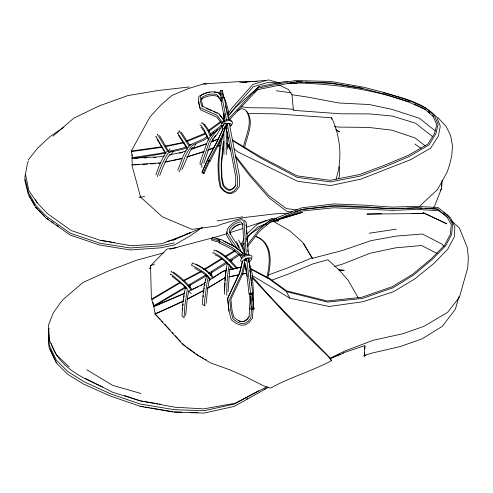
<?xml version="1.0" encoding="UTF-8"?>
<svg xmlns="http://www.w3.org/2000/svg" width="493" height="493" viewBox="0 0 493 493"><rect width="100%" height="100%" fill="white"/><g stroke="black" fill="none" stroke-linecap="round" stroke-linejoin="round"><path stroke-width="0.74" d="M226.706 231.747L226.7 235.512L233.46 246.124M230.311 234.274L230.317 231.667C232.912 227.458 237.244 224.512 242.18 223.927L243.006 224.796M223.865 120.058L224.013 113.587M227.026 114.499L227.051 111.554L225.449 105.884M227.507 132.642L227.507 149.206M228.653 119.589L228.715 112.053L225.338 100.054L223.982 98.243M223.995 113.747L223.988 120.329M223.902 131.649L223.921 154.506M170.264 274.404L170.282 273.972L172.236 275.223L179.07 280.856L186.114 287.259L186.933 288.516M250.197 296.348L249.131 316.642L246.753 319.563L244.121 321.245L241.243 321.454L237.694 320.136L233.941 317.418L232.03 310.337L230.884 299.269L242.611 274.281L245.274 263.496M251.633 307.01L250.888 317.837L248.047 321.337L244.91 323.34L241.397 323.593L237.429 322.114L233.035 318.928L230.897 310.947L229.689 299.189L241.712 273.597L245.44 258.486M253.273 305.296L253.661 294.943L252.182 273.578L248.675 260.569M225.061 283.05L224.506 290.094M441.5 186.49L441.71 182.841M185.676 315.403L187.143 300.169L188.64 290.956M442.147 180.099L441.636 188.19L434.53 206.314L433.384 207.306M225.196 280.807L225.541 275.569M206.117 303.398L207.775 288.448L209.433 279.513M365.985 354.849L364.21 356.291L364.789 345.593L343.091 352.914M250.099 309.456L250.21 307.922M253.137 308.994L252.428 318.287L248.99 322.508L245.237 324.93L240.966 325.244L236.43 323.556L231.328 319.852L228.912 310.498L227.643 298.179L239.512 272.851L242.334 261.382M198.919 101.663L198.79 103.179L200.257 109.711L216.895 117.198L221.881 123.638M225.665 274.133L226.472 268.26M364.21 356.291L364.549 352.532M364.882 348.773L365.085 346.517M223.15 142.927L221.16 164.385L221.511 178.219L223.107 185.984L225.757 188.85L228.247 190.255L230.508 190.243L232.961 188.745L235.611 185.467L235.802 177.215L226.601 129.246M182.546 309.998L182.681 308.563M182.965 305.691L183.106 304.255M171.065 271.976L171.114 271.458C178.515 276.727 185.861 282.538 191.074 289.989M228.093 291.677L229.639 270.854L230.551 266.602M331.536 119.214L331.684 117.784L276.641 113.883L247.763 113.464M183.427 301.457L183.667 299.356M203.171 296.965L203.338 295.553M183.938 297.187L184.136 295.714M203.664 292.737L203.849 291.369M204.127 289.317L204.312 287.943M204.626 285.823L204.841 284.387M212.97 253.47L213.112 252.545C221.203 255.707 227.218 262.781 233.38 268.71M213.993 251.042L214.159 250.019C223.058 253.667 229.756 261.444 236.375 268.21M226.195 123.379L227.107 124.55L218.738 142.261L208.995 160.595L210.092 161.119L209.402 161.556L204.003 173.548L201.988 172.291L207.559 159.572L217.006 141.737L223.175 128.63L217.111 141.436L207.436 159.621L210.092 161.119L223.175 135.563M231.864 261.419L232.246 259.349M266.793 277.479C270.324 263.33 272.364 242.155 255.152 236.258C273.375 241.989 271.261 263.256 267.773 277.997M187.383 288.904L184.85 305.715L184.08 317.708M184.419 293.508L184.696 292.213M205.606 280.363L205.889 279.118M208.175 277.51L207.054 282.286L204.657 300.12L204.49 305.746L205.334 304.957M336.103 179.033C342.499 158.943 340.564 136.832 331.684 117.784M189.86 287.425L190.581 284.455M242.698 260.933L239.795 272.709L227.686 298.505L228.962 311.052M338.734 178.546L339.467 175.644L339.418 166.603M229.227 264.698C227.255 274.706 226.675 285.157 226.805 295.295M227.322 263.324C224.925 273.375 224.512 284.005 224.605 294.247M220.79 139.809L220.038 142.687L218.011 164.157L218.356 178.065L220.211 187.032L224.013 191.142L227.908 193.367L231.993 193.385L235.672 191.173L239.315 186.656L239.53 176.821L229.325 123.533M223.896 141.454L221.573 163.725L221.924 177.221L223.545 185.066L226.275 188.006L228.832 189.435L231.149 189.411L233.707 187.845L235.987 185.017M210.924 275.482L211.885 271.846M458.854 296.694L455.409 309.173L442.332 326.311L422.051 338.87L400.322 346.524L372.227 353.031L364.093 355.589M244.503 147.955C246.82 136.284 254.967 121.9 246.586 111.067M243.443 146.939C245.779 135.273 253.981 120.871 245.545 110.044L241.773 108.546L237.096 111.005M49.084 328.32L48.431 330.421L49.134 345.075L56.282 360.026L67.769 371.556L84.1 381.779L111.128 394.123L140.191 404.001L174.239 409.695L204.084 410.706L234.237 404.124L258.64 390.727M155.887 174.916C158.555 166.936 161.778 158.962 166.449 151.936L167.663 151.536M157.341 176.63C160.028 168.341 163.503 160.163 168.341 152.892L170.116 152.349L170.966 151.141M159.695 175.582L162.678 167.83L167.164 158.364L169.142 155.338L170.954 154.765L173.524 151.043M179.218 171.928C183.119 162.844 185.467 151.819 192.973 145.065M203.769 163.331L210.727 143.143L212.538 139.815L216.865 134.49L220.587 128.574M177.714 170.288C181.572 161.494 183.76 150.741 191.118 144.233M181.948 169.598L189.959 151.363L192.03 148.461L193.817 147.265L195.931 144.104M241.699 244.657L243.906 238.47M243.228 245.021L243.733 243.622M222.534 126.399L223.052 125.093M223.902 128.895L224.833 126.559L226.546 124.291L225.178 122.831L223.267 125.37L221.955 128.685L222.491 129.221M225.313 127.693L226.965 124.871L226.546 124.291M185.756 287.111C183.1 296.447 182.361 306.455 182.04 316.118L183.575 317.307M222.238 123.127L222.854 121.722C224.9 119.805 228.117 118.788 230.755 120.027L231.353 121.149M222.207 126.923L222.824 125.499M230.699 126.313L231.322 124.92L230.718 123.798L229.06 123.238L225.646 123.792M242.402 261.912L243.024 260.526C245.021 258.591 248.053 257.198 250.82 258.141L251.405 259.152L250.789 260.532L249.131 261.919M248.786 259.842L249.125 259.09L248.805 258.535L247.917 258.332L245.471 259.078L244.565 259.829M251.325 258.726L252.12 256.958L251.368 255.67C247.831 254.45 243.955 256.243 241.397 258.708L240.596 260.495L241.348 261.801M241.293 258.301L241.921 256.908L243.585 255.522M207.417 160.33L209.402 161.556L207.411 160.28L201.988 172.291L204.003 173.548M203.221 173.061L208.638 161.038M440.428 190.68L441.377 188.677M206.894 275.414C203.603 284.553 202.906 294.722 202.457 304.366L204.49 305.746M131.828 152.041L131.298 151.037L149.977 116.946L160.582 105.311L171.878 95.469L188.622 88.518L203.443 83.933L243.678 81.308L257.34 81.542M249.575 294.05L252.262 293.816L253.92 308.852L251.418 308.994L249.575 294.05L252.065 293.902L252.656 293.206L248.805 258.283M228.592 119.891L224.216 97.491L222.103 97.546L220.802 99.617L224.426 118.351M219.33 242.334L219.114 240.849L220.026 239.407L212.563 237.355L211.651 238.791L211.879 240.264L219.33 242.334L219.681 243.018L232.684 249.649L240.874 255.984M229.72 114.579L232.16 110.796L253.303 86.725L268.42 82.294L279.821 83.021M217.549 129.659L211.62 137.479L209.272 141.781L201.655 163.953L201.847 167.441M220.809 90.385L219.866 91.827L221.246 99.087L222.195 97.577L220.809 90.385L222.368 90.367L223.742 97.534M228.481 113.107L231.427 108.62L252.81 84.445L268.389 79.909L279.962 82.966M242.155 246.21L244.208 243.086M246.673 239.339L249.957 234.341L269.936 220.673L276.456 218.387M168.267 151.339L170.03 148.824M28.452 161.377L27.59 162.573L24.81 177.671L28.397 192.541L35.675 205.193L46.065 216.107L70.394 233.288L99.814 243.178L130.158 247.954L160.379 245.865L174.306 242.957M178.01 132.981L178.78 131.958M223.311 124.446L224.401 122.997M247.067 245.298L258.511 230.317L269.369 220.809L301.556 207.861L333.607 203.923L364.469 205.143L391.997 207.14L416.006 206.364L438.117 207.553L447.773 215.176L452.599 224.192L451.656 234.409L445.697 245.748L432.232 259.429L413.485 275.137L393.063 287.739L362.429 298.468L327.488 302.086L286.365 291.597L269.424 279.155L250.721 269.16M247.381 246.876L259.158 231.642L269.991 222.269L302.036 209.352L333.897 205.458L364.647 206.74L392.009 208.755L415.815 207.991L437.519 209.081L446.707 216.316L451.274 224.666L450.386 234.187L444.668 245.15L431.369 258.689L412.653 274.281L392.292 286.673L361.874 297.254L327.266 300.983L286.556 290.852L269.794 278.662L250.413 268.457M28.187 160.114L37.406 148.368L50.187 136.481L63.93 127.188M213.98 131.982L209.667 137.294L207.473 141.318L201.15 159.177L200.066 162.764L200.195 164.773M213.814 137.83L215.577 135.661M249.138 316.888L246.894 319.643L243.955 321.535L242.008 321.683M228.382 115.719L236.147 106.833L259.065 86.577L286.131 81.29L288.331 81.357M259.065 86.577L256.841 88.395L228.727 118.702M229.307 119.904L257.334 89.738L295.436 81.912L330.723 82.83L363.52 88.66L386.574 94.773L408.611 102.039L424.923 109.28L433.316 116.699L436.73 124.569L434.641 133.264L428.053 143.931L408.173 155.4L385.618 164.791L359.958 174.436L330.248 180.333L297.174 175.878L260.477 156.768L232.178 139.913M180.284 282.082L151.382 299.226L150.562 265.85L167.016 249.033L176.888 247.652M232 229.023L233.83 227.211M419.993 205.871L437.55 189.491L447.157 172.082L449.48 165.26L451.754 155.776L452.506 145.669L450.577 135.439L446.196 126.498L437.87 117.556M246.531 234.2L256.982 224.568L272.185 218.362L274.114 219.502M246.888 236.979L257.716 227.15L265.524 223.89M253.858 92.961L257.851 89.436M52.936 136.185L73.827 118.123L99.148 105.927L127.773 95.593L158.142 90.496L189.398 86.959M230.225 125.777L231.827 124.538L232.622 122.763L231.852 121.333C228.481 119.737 224.37 121.05 221.745 123.484L220.956 125.302L221.733 126.775M207.461 136.056L203.788 138.823L189.435 145.188M210.517 133.751L221.523 125.456M207.522 137.602L204.484 139.889L193.188 144.806M210.56 135.316L222.109 126.639M205.15 132.833L203.936 133.714L186.594 140.887M208.175 130.62L220.882 121.327M205.556 133.566L204.312 134.478L186.989 141.522M208.668 131.298L221.117 122.227M201.199 228.117L189.971 236.011L174.3 244.99L160.293 247.868L130.041 249.957L99.469 244.972L70.234 235.087L45.898 218.029L35.521 207.152L28.249 194.513L24.65 179.625M191.235 148.639L192.48 147.771M266.195 225.098L270.565 222.133L302.234 210.979L333.958 207.775L392.625 210.357L417.355 209.414L438.949 210.751L448.051 217.807M226.373 262.116L208.477 273.325M229.504 260.07L238.902 253.938M234.465 226.805L236.979 225.165M212.612 278.163L223.539 271.058L225.757 270.552M227.248 262.948L209.876 273.726M230.459 260.871L240.097 254.634M205.624 282.409L202.395 284.473L188.221 291.345M208.847 280.344L223.033 271.261L226.01 270.602M201.015 271.205L182.971 280.714M203.603 269.591L221.702 258.326M201.446 271.754L184.049 280.831M204.681 269.751L222.189 258.942M205.895 274.909L188.326 285.2M206.653 275.686L188.381 286.23M208.132 287.98L225.11 277.639M268.494 387.27L234.181 406.429L204.022 413.091L174.146 412.148L140.03 406.361M264.106 389.433L265.388 388.657M166.911 241.434L173.69 240.011L175.594 238.865M224.913 256.391L234.545 250.586M180.549 295.289L154.093 306.51L153.489 305.906L185.713 286.692M207.177 288.38L224.863 277.744M225.486 256.964L235.395 251.023M185.756 287.709L153.73 306.418L155.215 314.059L160.237 319.261M246.315 399.268L247.64 398.554M201.095 99.259C205.945 96.018 211.935 94.674 217.61 96.283L221.603 101.404M187.605 299.091L203.547 290.716M183.963 300.699L154.968 313.936L183.076 344.743L196.836 354.812L210.751 362.99L229.473 369.676L246.019 376.929L263.293 385.717L270.46 388.151C289.989 377.25 311.712 371.272 331.407 360.74L330.433 357.949M187.285 298.974L203.899 290.352M180.678 282.532L151.819 299.762L153.489 305.906M266.867 386.863L235.186 403.243L203.726 408.87L174.935 407.224L141.429 401.019M184.844 292.978L153.73 306.418M181.245 294.999L184.641 293.347M191.432 290.044L198.895 286.408M200.257 285.749L202.968 284.43M244.738 260.674L246.451 259.879L246.777 261.191M241.786 254.148L243.271 253.47L245.403 254.068L244.46 255.54L242.081 254.863L240.399 255.639L241.2 257.987M155.905 313.751L182.952 301.531M244.146 255.269L248.084 254.154L249.711 254.524M150.562 265.85L154.445 264.125M186.015 146.704L182.601 148.22L168.427 151.48M186.835 147.573L183.31 149.114L171.299 151.856M173.69 240.011L202.531 227.507M149.287 268.716L151.061 267.952M243.973 253.84L245.243 253.31M333.36 356.994L335.443 356.119M336.836 355.539L340.312 354.079M330.378 358.67L343.701 353.08M444.064 246.654L442.203 244.238L422.378 234.015L396.723 236.042L371.106 240.609L342.777 250.401L312.346 258.332L312.057 257.839L287.727 267.859L268.586 274.928M184.216 142.65L165.038 146.729M204.441 144.708L206.567 143.851M212.236 141.571L218.609 139.001M206.678 143.537L191.019 149.114M210.955 141.836L218.8 138.724M207.929 150.155L214.239 147.666M218.442 146.008L219.847 145.46M207.602 150.112L213.937 147.647M217.45 146.279L220.266 145.182M271.754 280.172L288.886 273.868L313.043 263.866L327.857 259.731L339.48 270.337L348.255 280.468L358.312 298.099M191.672 149.231L203.732 144.96M294.561 212.045L301.802 209.507L333.662 206.24L392.613 208.742L404.704 208.28M186.034 150.846L181.769 152.331L169.296 154.857M246.358 227.298L266.306 220.396M237.706 224.919L239.894 224.173M185.67 234.292L190.773 232.579L162 243.708L131.255 245.773L100.295 240.319L71.226 230.564L47.291 213.487L37.302 202.888L35.478 199.69M226.99 233.59L219.089 236.116L170.005 249.199M229.861 232.671L242.796 228.536M187.204 156.99L203.708 151.758M186.835 156.879L204.084 151.48M271.865 221.868L302.455 212.329L280.517 218.756M334.605 266.46L342.69 264.051L370.163 253.217L395.602 247.843L421.497 245.514L437.001 253.39M163.639 252.854L136.37 260.298L108.509 270.934L82.929 282.501L63.27 299.362L60.707 302.375L53.232 313.006L48.4 325.263L49.768 341.205L56.504 355.009L69.162 366.921M165.445 152.164L160.225 153.366L132.124 157.717L131.606 151.597L162.813 147.167M165.297 153.224L134.096 158.456M229.461 269.708L241.293 267.009M229.738 269.776L241.656 267.132M166.48 161.92L169.469 161.285M170.966 160.964L181.43 158.74M179.507 153.113L182.447 152.503M160.884 162.813L131.859 164.878L140.579 197.138L162.326 216.791L192.067 229.399L217.968 225.825L220.414 224.555L243.801 217.579L275.495 213.82L288.288 213.222M164.625 162.037L181.806 158.45M228.777 276.875L239.037 274.737M241.964 274.126L247.098 273.06M256.841 88.395L295.295 80.525L330.895 81.481L363.939 87.292L387.073 93.35L409.153 100.603L425.675 107.949L434.407 115.689L438.08 124.236L435.929 133.689L429.021 144.936L408.789 156.7L386.062 166.289L360.241 176.05L330.409 181.929L297.125 177.332L260.218 157.791L232.382 140.487M229.27 276.844L238.815 274.897M242.482 274.145L246.888 273.251M161.698 146.809L131.298 151.037M165.401 146.064L182.435 142.606M164.157 155.899L159.757 156.792L132.038 158.265L132.241 165.001M138.903 197.249L140.745 196.923M217.012 220.932L242.587 216.871M209.981 92.191L207.165 92.629L203.091 94.138L198.858 96.382L198.457 101.09L199.955 107.69L216.914 115.257L222.429 122.35M369.195 233.226L396.255 229.159M140.579 197.138L144.622 196.553M245.884 265.98L248.977 293.538L252.656 293.206M251.418 308.994L254.098 308.778M248.977 293.538L252.391 293.323M239.752 82.664L265.838 80.347M226.762 123.811L228 123.725M133.769 164.909L139.118 164.588M142.175 164.409L147.524 164.083M150.581 163.904L155.166 163.627M158.222 163.442L159.75 163.349M135.618 158.518L137.116 158.438M144.622 158.006L146.125 157.92M153.631 157.495L155.887 157.366M273.855 221.049L278.699 220.833L274.145 220.901M406.214 208.225L417.546 207.793L422.1 208.089M242.802 82.578L246.611 82.473M381.422 213.722L366.878 214.098L425.083 213.494L446.861 223.853L423.093 212.705L425.083 213.494L412.056 213.438M289.97 82.781C328.239 83.409 366.7 88.093 403.2 99.962M174.337 411.895L181.991 412.13M190.415 412.388L198.069 412.629M287.357 83.286L297.168 83.625M338.993 270.146L344.243 270.349L338.334 269.653M203.443 83.933L206.512 84.069M296.404 81.604L302.474 81.93M305.512 82.097L331.321 83.496L362.62 88.229M214.147 92.123L219.681 92.9L220.673 94.071M425.132 208.286L438.03 209.124M293.877 109.317L276.585 108.041L247.708 107.714L241.102 106.624M334.377 126.67L339.4 127.108L368.487 127.404L391.725 130.14L414.952 137.892L425.249 145.953M296.996 209.808L286.476 208.644L268.962 195.696L250.068 174.528L235.278 155.585M292.195 212.095L287.055 211.515L269.233 198.063L249.926 175.989L235.284 156.885M276.363 90.774L291.209 92.789M278.212 84.987L280.307 85.566L288.448 89.535L291.985 94.711L308.18 97.195L338.734 102.975L369.473 104.559L392.286 109.44L419.401 118.265L435.233 130.848M100.295 240.319L111.535 242.045M113.033 242.273L114.536 242.507M85.332 378.341L112.737 392.292L140.511 400.957L154.747 403.292M156.244 403.539L157.742 403.785M159.239 404.032L160.736 404.278M143.371 406.725L139.593 406.078L110.475 396.089L83.527 384.047L67.492 374.144L56.609 363.156L49.972 348.958M144.88 406.978L146.39 407.236M147.9 407.495L149.41 407.754M150.92 408.007L172.815 411.741M214.769 254.745C220.069 256.631 224.432 260.926 228.469 264.827M227.045 128.069L224.968 127.65C219.459 146.791 216.729 167.565 221.043 187.198L224.364 190.791L227.68 192.689L231.032 192.695L234.175 190.803L237.386 186.829L237.595 177.665L227.291 123.934M200.897 127.625L201.6 127.779L204.694 132.087L208.607 140.215M383.474 92.752C402.337 97.916 423.376 102.267 436.964 117.47L440.255 126.245L438.45 135.871L430.672 148.128L410.558 159.714L360.944 179.107L330.649 185.541L297.704 181.338L237.983 151.955L233.842 148.812M252.373 275.63L289.81 298.173L329.077 306.48L363.027 301.698L393.636 291.653L414.841 278.878L433.877 263.49L447.78 249.15L454.306 236.819L454.848 226.669L450.331 217.635L443.743 212.495M216.458 250.66C224.87 254.129 231.199 261.58 237.416 268.038M211.651 238.791L219.114 240.849M216.063 238.686L220.124 239.814M140.93 393.488L112.663 385.372L86.879 369.818M203.738 124.076L204.533 124.304L207.713 128.728L209.383 131.471L210.912 135.501M404.636 100.393L409.646 101.922M124.661 395.577L140.511 400.957M154.968 313.936L155.572 314.158L155.307 312.765M238.785 321.06L240.707 321.775M199.961 124.908L200.885 125.29L204.182 129.887L208.872 139.488M206.351 108.411L208.403 109.323M209.771 109.927L211.14 110.537M213.192 111.449L217.296 113.267M102.76 387.03C81.912 377.829 58.556 366.971 51.18 343.473M414.397 104.159L418.465 106.081M419.82 106.722L425.927 109.6M336.257 130.312L339.535 131.871L335.788 129.511M220.42 239.21L233.818 246.062L244.392 254.24M223.532 241.071L234.693 246.771L238.809 249.951M198.482 355.428L195.937 353.789M199.782 356.168L201.089 356.901M202.395 357.641L203.701 358.38M205.008 359.12L206.314 359.853M272.629 220.926L289.693 230.761L302.419 242.051L312.346 258.332M226.99 136.9L228.29 137.652M227.174 137.35L228.475 138.132M196.239 264.119C202.851 267.717 209.439 271.698 213.777 277.972M194.569 267.989C200.041 271.409 206.518 274.059 209.932 279.87M172.082 276.191L183.088 285.17L186.323 288.732M173.419 272.105C180.401 276.961 186.902 282.606 191.9 289.422M414.829 144.024L421.09 148.338M46.57 218.134L48.431 219.416M51.525 221.554L53.386 222.842M56.479 224.981L58.34 226.262M186.027 346.579L182.509 343.646M187.266 347.479L194.698 352.889M212.563 237.355L213.358 237.94M132.038 158.265L132.611 158.691L132.124 157.717M226.743 143.42L229.701 145.669M242.014 255.146L232.573 247.843L219.262 241.04L219.681 243.018M432.86 136.826L415.537 123.238L392.403 116.065L369.497 113.908L340.41 113.797L293.397 110.327L291.985 94.711M451.286 220.587L459.371 227.939L467.309 247.529L468.35 257.734L467.728 267.884L459.408 297.261L447.607 312.34L423.814 326.391L402.775 333.73L373.213 340.281L345.051 350.93L330.273 358.195C305.906 332.732 279.993 308.618 257.007 281.774L252.336 276.918M428.238 111.43L429.878 112.94M432.601 115.461L433.692 116.465M188.566 291.036L191.278 293.551M225.868 123.774L226.965 124.871M229.473 265.832L233.01 269.344M243.339 254.111L236.129 246.888L229.424 236.683L227.181 232.961L227.181 229.448C230.496 224.186 235.95 220.439 242.143 219.576L243.955 221.456L246.315 254.283M252.416 278.009L286.248 314.552L305.34 334.205L327.987 356.18L331.407 360.74M244.183 220.174L246.118 222.17L248.447 254.561M35.872 207.239L37.468 208.89M38.528 209.993L44.358 216.051M161.79 320.961L162.826 322.095M164.896 324.363L170.079 330.033M172.149 332.3L173.185 333.434M175.261 335.708L180.438 341.378M227.181 128.229L226.299 127.256L226.238 154.592M220.451 95.241L218.146 92.511C212.119 90.885 205.76 92.203 200.589 95.611L200.22 99.826L201.612 105.952L218.43 113.39L224.37 121.025M238.557 240.066L241.823 246.562L244.781 254.456M236.486 241.601L241.046 251.233M219.348 114.179L224.364 120.625M181.227 132.112L189.971 145.583M221.258 100.233L216.871 94.607C211.731 93.183 206.357 94.483 201.97 97.374L201.637 101.127L202.931 106.895M159.553 135.618L169.062 152.226M210.801 279.685C206.413 272.752 198.71 268.759 191.53 265.357L192.436 262.923C199.825 266.356 207.701 270.497 212.224 277.571M37.209 202.746L28.834 190.625L25.537 174.467M227.051 143.58L230.878 149.361M238.156 246.217L229.411 232.597L229.411 229.393C231.932 225.332 236.122 222.46 240.904 221.899L242.544 223.612L244.627 253.174M227.15 144.917L230.909 150.692M189.078 146.076L179.095 130.762L179.162 131.446M187.155 147.647L177.529 132.907L177.628 133.492M303.682 243.505L312.057 257.839M29.297 195.764L30.757 198.315M31.49 199.591L34.781 205.328M250.111 293.532L250.407 294.05M165.13 152.812L157.076 139.18L157.15 139.531M167.349 151.055L157.446 134.225L157.526 134.94M228.906 124.033L229.233 124.649M286.365 291.597L289.81 298.173M212.243 140.289L212.902 141.559M212.588 138.736L213.598 140.684M187.439 149.274L178.7 135.587L178.768 135.92M56.177 362.503L49.047 347.51L48.351 332.849M165.981 153.68L155.917 136.419L156.022 137.048M240.985 242.667L244.719 251.116M237.848 245.687L238.711 247.548M209.926 135.865L207.947 130.978L206.049 127.81L202.703 123.151L201.717 122.714L201.877 123.743M152.978 302.4L153.533 304.452M249.661 270.189L250.61 273.707L251.085 280.597M244.688 263.015L246.623 271.47M244.972 265.943L247.227 276.363M226.546 120.23L222.103 97.546M222.651 93.239L223.335 96.844M252.157 294.648L252.995 301.377M253.18 302.868L253.457 305.112M253.642 306.609L253.92 308.852M250.727 293.908L252.552 308.864M250.549 293.335L246.679 258.073M248.7 260.205L248.928 262.436M249.236 265.4L249.464 267.625M247.252 244.497L247.455 246.746M247.726 249.741L247.924 251.991M132.266 154.592L132.383 155.961M251.19 282.125L251.399 285.188M251.923 292.842L252.028 294.376M246.26 230.169L246.512 233.941M246.765 237.712L247.018 241.484M246.044 224.771L246.093 226.102M222.368 90.367L222.38 91.803M224.216 97.491L224.229 99.5M223.748 141.737L223.748 144.572"/></g></svg>
